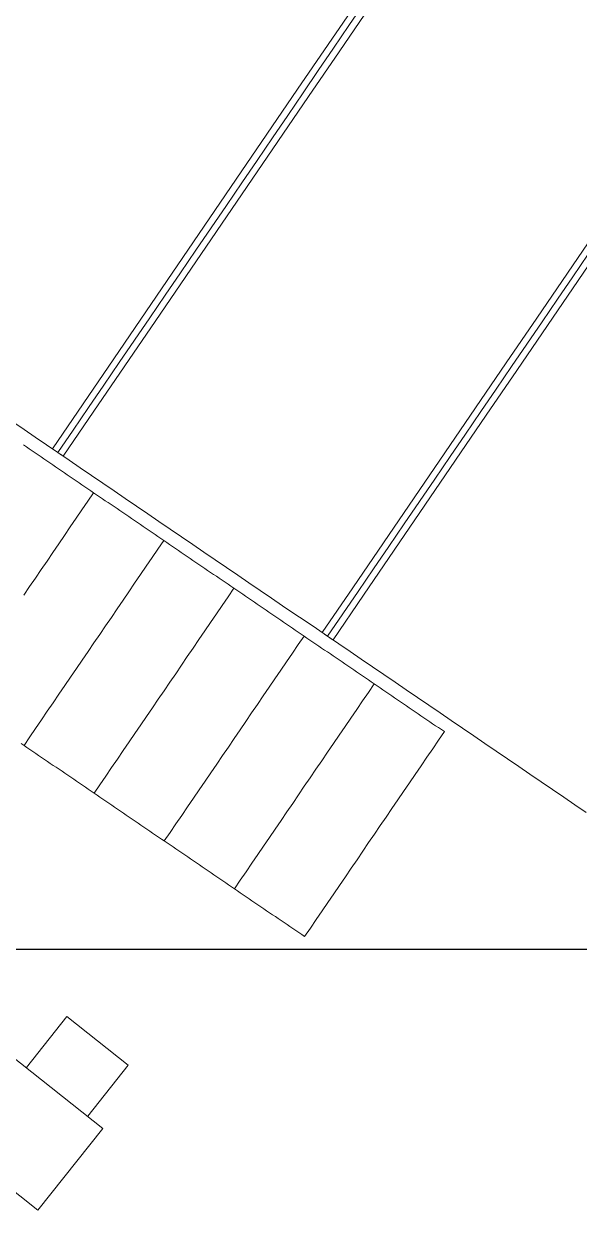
# Model space of a CAD drawing. Header units: millimetres. Extents: x -31757 to 121236, y -27283 to 63658.
# Drawn here: x 20179 to 24432, y 10907 to 19997 of the extents above; entities that cross this region are included whole.
import ezdxf

# ---------------------------------------------------------------- set-up
doc = ezdxf.new("R2010")
doc.units = ezdxf.units.MM
doc.layers.add('10_見えがかり', color=7, linetype='Continuous', lineweight=13)
doc.layers.add('30_敷地・外構', color=8, linetype='Continuous', lineweight=9)

msp = doc.modelspace()

# ---------------------------------------------------------------- linework, layer by layer
at = {"layer": '10_見えがかり'}
for points in [[(22827.7, 20126.8), (22593, 19782.5), (22358.3, 19438.2), (21889, 18749.6), (21654.3, 18405.3), (21419.6, 18061), (21184.9, 17716.7), (20715.6, 17028.1), (20480.9, 16683.8), (20467.1, 16693.2), (20460.2, 16697.9), (20446.5, 16707.3), (20439.6, 16712), (20398.3, 16740.1), (20632.9, 17084.4), (20867.6, 17428.7), (21806.3, 18805.9), (22041, 19150.2), (22275.7, 19494.5), (22510.3, 19838.8), (22745, 20183.1)], [(24658.7, 18374.4), (24424.1, 18030.1), (24189.4, 17685.8), (23954.7, 17341.5), (23720, 16997.2), (23485.4, 16652.9), (23250.7, 16308.6), (23016, 15964.3), (22781.3, 15620.1), (22546.7, 15275.8), (22539.8, 15280.4), (22532.9, 15285.1), (22526, 15289.8), (22512.2, 15299.2), (22505.4, 15303.9), (22498.5, 15308.6), (22491.6, 15313.3), (22484.7, 15318), (22477.8, 15322.7), (22470.9, 15327.4), (22464, 15332.1), (22698.7, 15676.4), (22933.4, 16020.7), (23402.7, 16709.3), (23637.4, 17053.6), (23872.1, 17397.8), (24106.8, 17742.1), (24341.4, 18086.4), (24576.1, 18430.7)], [(13271.4, 12902.8), (17244.1, 12903), (18244, 12903.1), (23243.5, 12903.3), (24243.4, 12903.4), (25243.3, 12903.5), (25243.4, 12220.8)], [(25247.5, 12220.8), (25247.4, 12906.2), (14034.1, 12906.9)], [(20199.7, 12001.3), (20509.7, 12391.1)], [(20509.7, 12391.1), (20979.3, 12017.6), (20669.3, 11627.8)], [(20081.1, 12093.2), (20785.4, 11532.9), (20287.4, 10906.8), (19583, 11467.1), (20081.1, 12093.2)]]:
    msp.add_lwpolyline(points, dxfattribs=at)
at = {"layer": '30_敷地・外構'}
for points in [[(22786.3, 20154.9), (22669, 19982.8), (22551.7, 19810.6), (22434.3, 19638.5), (22317, 19466.3), (22199.6, 19294.2), (22082.3, 19122), (21965, 18949.9), (21847.6, 18777.7), (21730.3, 18605.6), (21613, 18433.4), (21495.6, 18261.3), (21378.3, 18089.1), (21261, 17917), (21143.6, 17744.8), (21026.3, 17572.7), (20908.9, 17400.6), (20791.6, 17228.4), (20674.3, 17056.3), (20556.9, 16884.1), (20439.6, 16712), (20353.5, 16770.6), (20267.4, 16829.3), (20181.4, 16888), (20095.3, 16946.6)], [(20439.6, 16712), (20556.9, 16884.1), (20674.3, 17056.3), (20791.6, 17228.4), (20908.9, 17400.6), (21026.3, 17572.7), (21143.6, 17744.8), (21261, 17917), (21378.3, 18089.1), (21495.6, 18261.3), (21613, 18433.4), (21730.3, 18605.6), (21847.6, 18777.7), (21965, 18949.9), (22082.3, 19122), (22199.6, 19294.2), (22317, 19466.3), (22434.3, 19638.5), (22551.7, 19810.6), (22669, 19982.8), (22786.3, 20154.9)], [(24500.1, 18230.4), (24382.8, 18058.3), (24265.4, 17886.1), (24148.1, 17714), (24030.7, 17541.8), (23913.4, 17369.7), (23796.1, 17197.5), (23678.7, 17025.4), (23561.4, 16853.2), (23444.1, 16681.1), (23326.7, 16508.9), (23209.4, 16336.8), (23092, 16164.7), (22974.7, 15992.5), (22857.4, 15820.4), (22740, 15648.2), (22622.7, 15476.1), (22505.4, 15303.9), (22419.3, 15362.6), (22333.2, 15421.3), (22247.1, 15479.9), (22161.1, 15538.6), (22075, 15597.3), (21988.9, 15655.9), (21902.8, 15714.6), (21816.8, 15773.3), (21730.7, 15831.9), (21644.6, 15890.6), (21558.5, 15949.3), (21472.5, 16007.9), (21386.4, 16066.6), (21300.3, 16125.3), (21214.3, 16183.9), (21128.2, 16242.6), (21042.1, 16301.3), (20956, 16360), (20870, 16418.6), (20783.9, 16477.3), (20697.8, 16536), (20611.7, 16594.6), (20525.7, 16653.3), (20439.6, 16712)], [(22505.4, 15303.9), (22622.7, 15476.1), (22740, 15648.2), (22857.4, 15820.4), (22974.7, 15992.5), (23092, 16164.7), (23209.4, 16336.8), (23326.7, 16508.9), (23444.1, 16681.1), (23561.4, 16853.2), (23678.7, 17025.4), (23796.1, 17197.5), (23913.4, 17369.7), (24030.7, 17541.8), (24148.1, 17714), (24265.4, 17886.1), (24382.8, 18058.3), (24500.1, 18230.4)], [(20176.7, 16770.1), (20199.1, 16754.9), (20221.4, 16739.6), (20243.8, 16724.4), (20266.2, 16709.1), (20288.6, 16693.9), (20311, 16678.6), (20333.3, 16663.4), (20355.7, 16648.1), (20378.1, 16632.9), (20400.5, 16617.6), (20422.9, 16602.3), (20445.2, 16587.1), (20467.6, 16571.8), (20490, 16556.6), (20512.4, 16541.3), (20534.8, 16526.1), (20557.1, 16510.8), (20579.5, 16495.6), (20601.9, 16480.3), (20624.3, 16465.1), (20646.7, 16449.8), (20669, 16434.6), (20691.4, 16419.3), (20713.8, 16404), (20669.2, 16338.6), (20624.6, 16273.2), (20580, 16207.8), (20535.4, 16142.4), (20490.9, 16077), (20446.3, 16011.5), (20401.7, 15946.1), (20357.1, 15880.7), (20312.5, 15815.3), (20267.9, 15749.9), (20223.3, 15684.5), (20178.7, 15619.1)], [(20178.7, 15619.1), (20223.3, 15684.5), (20267.9, 15749.9), (20312.5, 15815.3), (20357.1, 15880.7), (20401.7, 15946.1), (20446.3, 16011.5), (20490.9, 16077), (20535.4, 16142.4), (20580, 16207.8), (20624.6, 16273.2), (20669.2, 16338.6), (20713.8, 16404), (20736.2, 16388.8), (20758.5, 16373.5), (20780.9, 16358.3), (20803.3, 16343), (20825.7, 16327.8), (20848.1, 16312.5), (20870.4, 16297.3), (20892.8, 16282), (20915.2, 16266.8), (20937.6, 16251.5), (20960, 16236.3), (20982.3, 16221), (21004.7, 16205.7), (21027.1, 16190.5), (21049.5, 16175.2), (21071.9, 16160), (21094.2, 16144.7), (21116.6, 16129.5), (21139, 16114.2), (21161.4, 16099), (21183.8, 16083.7), (21206.1, 16068.5), (21228.5, 16053.2), (21250.9, 16038), (21206.3, 15972.5), (21161.7, 15907.1), (21117.1, 15841.7), (21072.5, 15776.3), (21028, 15710.9), (20983.4, 15645.5), (20938.8, 15580), (20894.2, 15514.6), (20849.6, 15449.2), (20805, 15383.8), (20760.4, 15318.4), (20715.8, 15253), (20671.2, 15187.5), (20626.7, 15122.1), (20582.1, 15056.7), (20537.5, 14991.3), (20492.9, 14925.9), (20448.3, 14860.5), (20403.7, 14795), (20359.1, 14729.6), (20314.5, 14664.2), (20270, 14598.8), (20225.4, 14533.4), (20180.8, 14468), (20158.4, 14483.2)], [(20180.8, 14468), (20225.4, 14533.4), (20270, 14598.8), (20314.5, 14664.2), (20359.1, 14729.6), (20403.7, 14795), (20448.3, 14860.5), (20492.9, 14925.9), (20537.5, 14991.3), (20582.1, 15056.7), (20626.7, 15122.1), (20671.2, 15187.5), (20715.8, 15253), (20760.4, 15318.4), (20805, 15383.8), (20849.6, 15449.2), (20894.2, 15514.6), (20938.8, 15580), (20983.4, 15645.5), (21028, 15710.9), (21072.5, 15776.3), (21117.1, 15841.7), (21161.7, 15907.1), (21206.3, 15972.5), (21250.9, 16038), (21273.3, 16022.7), (21295.6, 16007.4), (21318, 15992.2), (21340.4, 15976.9), (21362.8, 15961.7), (21385.2, 15946.4), (21407.5, 15931.2), (21429.9, 15915.9), (21452.3, 15900.7), (21474.7, 15885.4), (21497.1, 15870.2), (21519.4, 15854.9), (21541.8, 15839.7), (21564.2, 15824.4), (21586.6, 15809.1), (21609, 15793.9), (21631.3, 15778.6), (21653.7, 15763.4), (21676.1, 15748.1), (21698.5, 15732.9), (21720.9, 15717.6), (21743.2, 15702.4), (21765.6, 15687.1), (21788, 15671.9), (21743.4, 15606.4), (21698.8, 15541), (21654.2, 15475.6), (21609.6, 15410.2), (21565.1, 15344.8), (21520.5, 15279.4), (21475.9, 15213.9), (21431.3, 15148.5), (21386.7, 15083.1), (21342.1, 15017.7), (21297.5, 14952.3), (21252.9, 14886.9), (21208.3, 14821.5), (21163.8, 14756), (21119.2, 14690.6), (21074.6, 14625.2), (21030, 14559.8), (20985.4, 14494.4), (20940.8, 14429), (20896.2, 14363.5), (20851.6, 14298.1), (20807.1, 14232.7), (20762.5, 14167.3), (20717.9, 14101.9), (20695.5, 14117.1), (20673.1, 14132.4), (20650.7, 14147.6), (20628.4, 14162.9), (20606, 14178.1), (20583.6, 14193.4), (20561.2, 14208.7), (20538.8, 14223.9), (20516.5, 14239.2), (20494.1, 14254.4), (20471.7, 14269.7), (20449.3, 14284.9), (20426.9, 14300.2), (20404.6, 14315.4), (20382.2, 14330.7), (20359.8, 14345.9), (20337.4, 14361.2), (20315.1, 14376.4), (20292.7, 14391.7), (20270.3, 14407), (20247.9, 14422.2), (20225.5, 14437.5), (20203.2, 14452.7), (20180.8, 14468)], [(20717.9, 14101.9), (20762.5, 14167.3), (20807.1, 14232.7), (20851.6, 14298.1), (20896.2, 14363.5), (20940.8, 14429), (20985.4, 14494.4), (21030, 14559.8), (21074.6, 14625.2), (21119.2, 14690.6), (21163.8, 14756), (21208.3, 14821.5), (21252.9, 14886.9), (21297.5, 14952.3), (21342.1, 15017.7), (21386.7, 15083.1), (21431.3, 15148.5), (21475.9, 15213.9), (21520.5, 15279.4), (21565.1, 15344.8), (21609.6, 15410.2), (21654.2, 15475.6), (21698.8, 15541), (21743.4, 15606.4), (21788, 15671.9), (21810.4, 15656.6), (21832.7, 15641.4), (21855.1, 15626.1), (21877.5, 15610.8), (21899.9, 15595.6), (21922.3, 15580.3), (21944.6, 15565.1), (21967, 15549.8), (21989.4, 15534.6), (22011.8, 15519.3), (22034.2, 15504.1), (22056.5, 15488.8), (22078.9, 15473.6), (22101.3, 15458.3), (22123.7, 15443.1), (22146.1, 15427.8), (22168.4, 15412.5), (22190.8, 15397.3), (22213.2, 15382), (22235.6, 15366.8), (22258, 15351.5), (22280.3, 15336.3), (22302.7, 15321), (22325.1, 15305.8), (22280.5, 15240.4), (22235.9, 15174.9), (22191.3, 15109.5), (22146.7, 15044.1), (22102.2, 14978.7), (22057.6, 14913.3), (22013, 14847.9), (21968.4, 14782.4), (21923.8, 14717), (21879.2, 14651.6), (21834.6, 14586.2), (21790, 14520.8), (21745.4, 14455.4), (21700.9, 14389.9), (21656.3, 14324.5), (21611.7, 14259.1), (21567.1, 14193.7), (21522.5, 14128.3), (21477.9, 14062.9), (21433.3, 13997.4), (21388.7, 13932), (21344.2, 13866.6), (21299.6, 13801.2), (21255, 13735.8), (21232.6, 13751), (21210.2, 13766.3), (21187.8, 13781.5), (21165.5, 13796.8), (21143.1, 13812.1), (21120.7, 13827.3), (21098.3, 13842.6), (21075.9, 13857.8), (21053.6, 13873.1), (21031.2, 13888.3), (21008.8, 13903.6), (20986.4, 13918.8), (20964, 13934.1), (20941.7, 13949.3), (20919.3, 13964.6), (20896.9, 13979.8), (20874.5, 13995.1), (20852.2, 14010.4), (20829.8, 14025.6), (20807.4, 14040.9), (20785, 14056.1), (20762.6, 14071.4), (20740.3, 14086.6), (20717.9, 14101.9)], [(21255, 13735.8), (21299.6, 13801.2), (21344.2, 13866.6), (21388.7, 13932), (21433.3, 13997.4), (21477.9, 14062.9), (21522.5, 14128.3), (21567.1, 14193.7), (21611.7, 14259.1), (21656.3, 14324.5), (21700.9, 14389.9), (21745.4, 14455.4), (21790, 14520.8), (21834.6, 14586.2), (21879.2, 14651.6), (21923.8, 14717), (21968.4, 14782.4), (22013, 14847.9), (22057.6, 14913.3), (22102.2, 14978.7), (22146.7, 15044.1), (22191.3, 15109.5), (22235.9, 15174.9), (22280.5, 15240.4), (22325.1, 15305.8), (22347.5, 15290.5), (22369.8, 15275.3), (22392.2, 15260), (22414.6, 15244.8), (22437, 15229.5), (22459.4, 15214.2), (22481.7, 15199), (22504.1, 15183.7), (22526.5, 15168.5), (22548.9, 15153.2), (22571.3, 15138), (22593.6, 15122.7), (22616, 15107.5), (22638.4, 15092.2), (22660.8, 15077), (22683.2, 15061.7), (22705.5, 15046.5), (22727.9, 15031.2), (22750.3, 15015.9), (22772.7, 15000.7), (22795.1, 14985.4), (22817.4, 14970.2), (22839.8, 14954.9), (22862.2, 14939.7), (22817.6, 14874.3), (22773, 14808.8), (22728.4, 14743.4), (22683.8, 14678), (22639.3, 14612.6), (22594.7, 14547.2), (22550.1, 14481.8), (22505.5, 14416.3), (22460.9, 14350.9), (22416.3, 14285.5), (22371.7, 14220.1), (22327.1, 14154.7), (22282.5, 14089.3), (22238, 14023.9), (22193.4, 13958.4), (22148.8, 13893), (22104.2, 13827.6), (22059.6, 13762.2), (22015, 13696.8), (21970.4, 13631.4), (21925.8, 13565.9), (21881.3, 13500.5), (21836.7, 13435.1), (21792.1, 13369.7), (21769.7, 13384.9), (21747.3, 13400.2), (21724.9, 13415.5), (21702.6, 13430.7), (21680.2, 13446), (21657.8, 13461.2), (21635.4, 13476.5), (21613, 13491.7), (21590.7, 13507), (21568.3, 13522.2), (21545.9, 13537.5), (21523.5, 13552.7), (21501.1, 13568), (21478.8, 13583.2), (21456.4, 13598.5), (21434, 13613.8), (21411.6, 13629), (21389.3, 13644.3), (21366.9, 13659.5), (21344.5, 13674.8), (21322.1, 13690), (21299.7, 13705.3), (21277.4, 13720.5), (21255, 13735.8)], [(24485.1, 13954.5), (24399, 14013.2), (24312.9, 14071.9), (24226.8, 14130.5), (24140.8, 14189.2), (24054.7, 14247.9), (23968.6, 14306.5), (23882.5, 14365.2), (23796.5, 14423.9), (23710.4, 14482.6), (23624.3, 14541.2), (23538.2, 14599.9), (23452.2, 14658.6), (23366.1, 14717.2), (23280, 14775.9), (23193.9, 14834.6), (23107.9, 14893.2), (23021.8, 14951.9), (22935.7, 15010.6), (22849.7, 15069.2), (22763.6, 15127.9), (22677.5, 15186.6), (22591.4, 15245.2), (22505.4, 15303.9)], [(21792.1, 13369.7), (21836.7, 13435.1), (21881.3, 13500.5), (21925.8, 13565.9), (21970.4, 13631.4), (22015, 13696.8), (22059.6, 13762.2), (22104.2, 13827.6), (22148.8, 13893), (22193.4, 13958.4), (22238, 14023.9), (22282.5, 14089.3), (22327.1, 14154.7), (22371.7, 14220.1), (22416.3, 14285.5), (22460.9, 14350.9), (22505.5, 14416.3), (22550.1, 14481.8), (22594.7, 14547.2), (22639.3, 14612.6), (22683.8, 14678), (22728.4, 14743.4), (22773, 14808.8), (22817.6, 14874.3), (22862.2, 14939.7), (22884.6, 14924.4), (22906.9, 14909.2), (22929.3, 14893.9), (22951.7, 14878.7), (22974.1, 14863.4), (22996.5, 14848.2), (23018.8, 14832.9), (23041.2, 14817.6), (23063.6, 14802.4), (23086, 14787.1), (23108.4, 14771.9), (23130.7, 14756.6), (23153.1, 14741.4), (23175.5, 14726.1), (23197.9, 14710.9), (23220.3, 14695.6), (23242.6, 14680.4), (23265, 14665.1), (23287.4, 14649.9), (23309.8, 14634.6), (23332.2, 14619.3), (23354.5, 14604.1), (23376.9, 14588.8), (23399.3, 14573.6), (23354.7, 14508.2), (23310.1, 14442.8), (23265.5, 14377.3), (23220.9, 14311.9), (23176.4, 14246.5), (23131.8, 14181.1), (23087.2, 14115.7), (23042.6, 14050.3), (22998, 13984.8), (22953.4, 13919.4), (22908.8, 13854), (22864.2, 13788.6), (22819.6, 13723.2), (22775.1, 13657.8), (22730.5, 13592.3), (22685.9, 13526.9), (22641.3, 13461.5), (22596.7, 13396.1), (22552.1, 13330.7), (22507.5, 13265.3), (22462.9, 13199.8), (22418.4, 13134.4), (22373.8, 13069), (22329.2, 13003.6), (22306.8, 13018.9), (22284.4, 13034.1), (22262, 13049.4), (22239.7, 13064.6), (22217.3, 13079.9), (22194.9, 13095.1), (22172.5, 13110.4), (22150.1, 13125.6), (22127.8, 13140.9), (22105.4, 13156.1), (22083, 13171.4), (22060.6, 13186.6), (22038.2, 13201.9), (22015.9, 13217.2), (21993.5, 13232.4), (21971.1, 13247.7), (21948.7, 13262.9), (21926.4, 13278.2), (21904, 13293.4), (21881.6, 13308.7), (21859.2, 13323.9), (21836.8, 13339.2), (21814.5, 13354.4), (21792.1, 13369.7)]]:
    msp.add_lwpolyline(points, dxfattribs=at)

doc.saveas('drawing.dxf')
